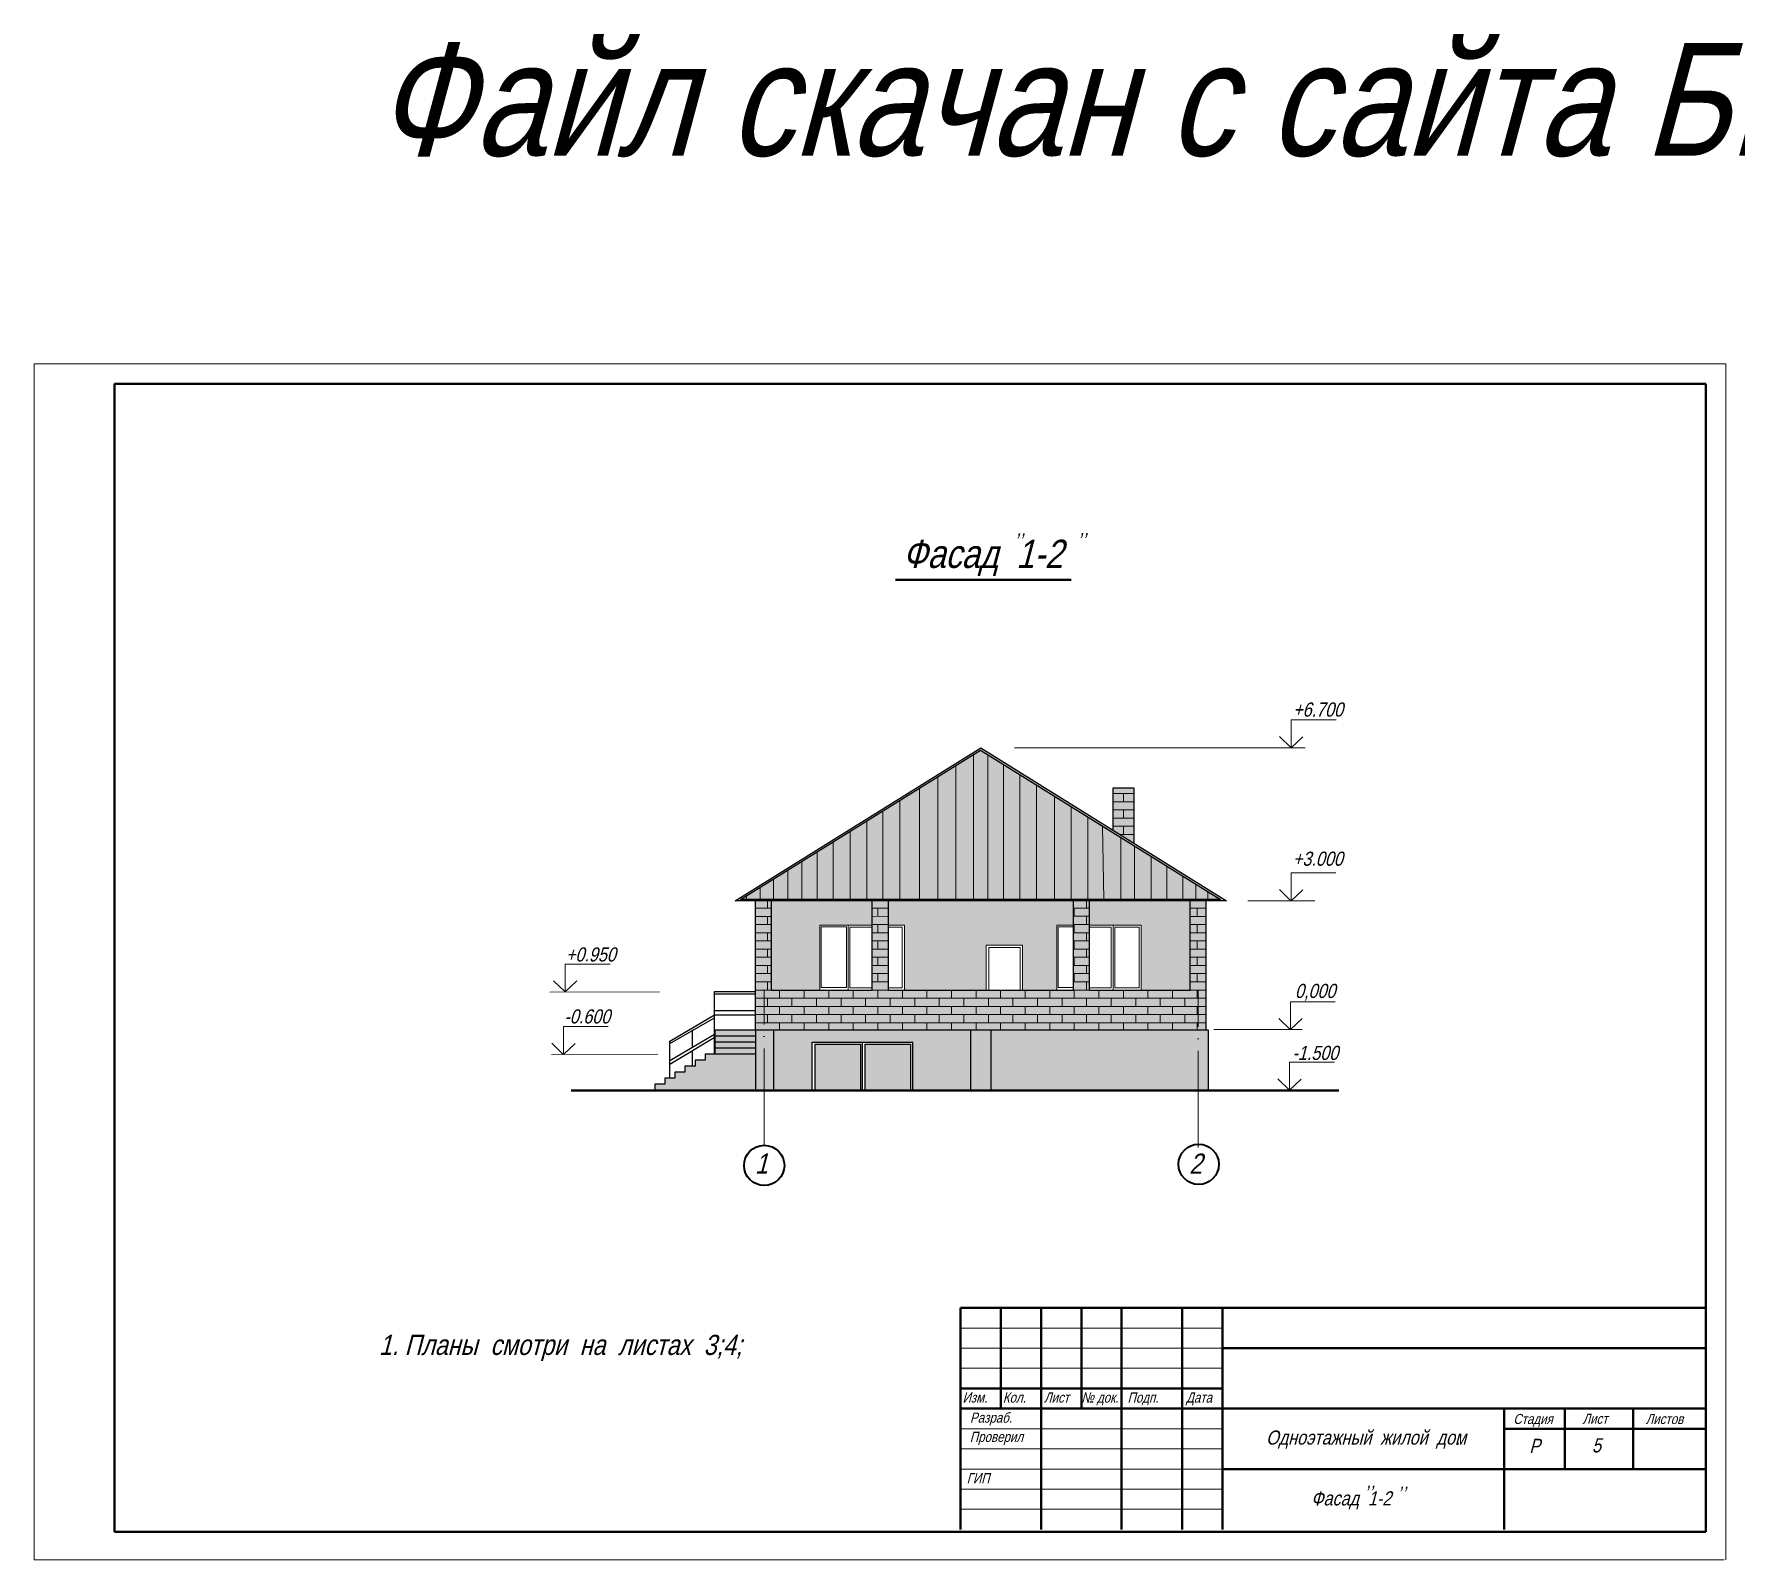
# Model space of a CAD drawing. Header units: millimetres. Extents: x -1570823 to -1042875, y 1331607 to 1425447.
# Drawn here: x -1272311 to -1230011, y 1387563 to 1425447 of the extents above; entities that cross this region are included whole.
import ezdxf

# ---------------------------------------------------------------- set-up
doc = ezdxf.new("R2010")
doc.units = ezdxf.units.MM
doc.linetypes.add('ACAD_ISO04W100', pattern=[30, 24, -3, 0, -3])
for name, color, linetype, lineweight in [('оси', 170, 'ACAD_ISO04W100', 15), ('Пр', 7, 'Continuous', 60), ('проект', 7, 'Continuous', 50), ('Разм.', 7, 'Continuous', 15), ('размер', 7, 'Continuous', 15), ('тонкая', 7, 'Continuous', 15)]:
    doc.layers.add(name, color=color, linetype=linetype, lineweight=lineweight)
doc.layers.add('разм', color=7, linetype='Continuous')
doc.styles.get("Standard").update_dxf_attribs({"font": 'ARIALN.TTF', "oblique": 15, "height": 350})
pattern_1 = [(0, (59277.44, 69570.37), (0, 203.2254), []), (90, (59277.44, 69570.37), (-304.8, 203.2254), [203.2254, -203.2254])]

msp = doc.modelspace()

# ---------------------------------------------------------------- hatches: boundary and pattern name
at = {"layer": 'разм', "lineweight": 15, "ltscale": 25, "true_color": 0xf0f0f0}
msp.add_hatch(color=7, dxfattribs=at).paths.add_polyline_path([(-1248805.4, 1407724.8), (-1254901.9, 1403926.9), (-1242709, 1403926.9)])
at = {"layer": 'разм', "lineweight": 15, "ltscale": 25, "true_color": 0xffedb8}
msp.add_hatch(color=254, dxfattribs=at).paths.add_polyline_path([(-1244997.1, 1406727.6), (-1245531, 1406727.6), (-1245530, 1405684.3), (-1244997.1, 1405352.3)])
at = {"layer": 'разм', "lineweight": 15, "ltscale": 25}
h = msp.add_hatch(dxfattribs=at)
h.set_pattern_fill('AR-BRSTD', color=256, scale=3, style=0)
h.set_pattern_definition(pattern_1)
h.paths.add_polyline_path([(-1244997.1, 1406727.6), (-1245531, 1406727.6), (-1245530, 1405684.3), (-1244997.1, 1405352.3)])
at = {"layer": 'Разм.', "lineweight": 5, "ltscale": 50, "true_color": 0xffedb8}
for points in [[(-1248813.3, 1407670.3), (-1248813.3, 1407719.9), (-1251781.7, 1405870.6), (-1251781.7, 1405821)], [(-1248805.4, 1407724.8), (-1248813.3, 1407719.9), (-1248813.3, 1407671), (-1246272.2, 1406088), (-1246272.2, 1406146.6)], [(-1246272.2, 1406146.6), (-1246272.2, 1406088), (-1242854.8, 1403959.1), (-1244770.7, 1403959.1), (-1244770.7, 1403926.9), (-1242709, 1403926.9)], [(-1251781.7, 1405821), (-1251781.7, 1405870.6), (-1254901.9, 1403926.9), (-1251816.9, 1403926.9), (-1251816.9, 1403959.1), (-1254770.5, 1403959.1)], [(-1244770.7, 1403959.1), (-1247650.7, 1403959.1), (-1247650.7, 1403926.9), (-1244770.7, 1403926.9)]]:
    msp.add_hatch(color=254, dxfattribs=at).paths.add_polyline_path(points)
at = {"layer": 'Разм.', "lineweight": 5, "ltscale": 50, "true_color": 0xfff9e5}
h = msp.add_hatch(color=7, dxfattribs=at)
h.paths.add_polyline_path([(-1252801.9, 1403326.9), (-1251501.8, 1403326.9), (-1251501.9, 1403926.9), (-1254001.9, 1403926.9), (-1254001.9, 1401712.8), (-1252801.9, 1401712.8)])
h.paths.add_polyline_path([(-1246922.9, 1403326.9), (-1246509, 1403326.9), (-1246509, 1403926.9), (-1251101.9, 1403926.9), (-1251101.9, 1403326.9), (-1250701.9, 1403326.9), (-1250701.9, 1401712.8), (-1248672.9, 1401712.8), (-1248672.9, 1402826.9), (-1247772.9, 1402826.9), (-1247772.9, 1401712.8), (-1246922.9, 1401712.8)])
h.paths.add_polyline_path([(-1243609, 1403926.9), (-1246109, 1403926.9), (-1246109, 1403326.9), (-1245522.9, 1403326.9), (-1244822.9, 1403326.9), (-1244822.9, 1401712.8), (-1243609, 1401712.8)])
h.paths.add_polyline_path([(-1243168.7, 1404154.6), (-1243168.7, 1403959.1), (-1242854.8, 1403959.1)])
h.paths.add_polyline_path([(-1243168.7, 1404154.6), (-1243471, 1404343), (-1243471, 1403959.1), (-1243168.7, 1403959.1)])
h.paths.add_polyline_path([(-1243471, 1404343), (-1243787.8, 1404540.3), (-1243787.8, 1403959.1), (-1243471, 1403959.1)])
h.paths.add_polyline_path([(-1243787.8, 1404540.3), (-1244192.1, 1404792.1), (-1244192.1, 1403959.1), (-1243787.8, 1403959.1)])
h.paths.add_polyline_path([(-1244192.1, 1404792.1), (-1244574.4, 1405030.3), (-1244574.4, 1403959.1), (-1244192.1, 1403959.1)])
h.paths.add_polyline_path([(-1244574.4, 1405030.3), (-1244989.6, 1405288.9), (-1244989.6, 1403959.1), (-1244574.4, 1403959.1)])
h.paths.add_polyline_path([(-1244989.6, 1405288.9), (-1245328.2, 1405499.9), (-1245328.2, 1403959.1), (-1244989.6, 1403959.1)])
h.paths.add_polyline_path([(-1245328.2, 1405499.9), (-1245783.5, 1405783.6), (-1245754.7, 1403959.1), (-1245328.2, 1403959.1)])
h.paths.add_polyline_path([(-1245783.5, 1405783.6), (-1246147.6, 1406010.4), (-1246147.6, 1403959.1), (-1245754.7, 1403959.1)])
h.paths.add_polyline_path([(-1246147.6, 1406010.4), (-1246562.7, 1406269), (-1246562.7, 1403959.1), (-1246147.6, 1403959.1)])
h.paths.add_polyline_path([(-1246562.7, 1406269), (-1246977.8, 1406527.6), (-1246977.8, 1403959.1), (-1246562.7, 1403959.1)])
h.paths.add_polyline_path([(-1246977.8, 1406527.6), (-1247425.8, 1406806.6), (-1247425.8, 1403959.1), (-1246977.8, 1403959.1)])
h.paths.add_polyline_path([(-1247425.8, 1406806.6), (-1247840.9, 1407065.2), (-1247840.9, 1403959.1), (-1247425.8, 1403959.1)])
h.paths.add_polyline_path([(-1247840.9, 1407065.2), (-1248245.1, 1407317.1), (-1248245.1, 1403959.1), (-1247840.9, 1403959.1)])
h.paths.add_polyline_path([(-1248245.1, 1407317.1), (-1248635, 1407559.9), (-1248635, 1403959.1), (-1248245.1, 1403959.1)])
h.paths.add_polyline_path([(-1248635, 1407559.9), (-1248812.7, 1407670.6), (-1248990.3, 1407560), (-1248990.3, 1403959.1), (-1248635, 1403959.1)])
h.paths.add_polyline_path([(-1248990.3, 1407560), (-1249426.4, 1407288.3), (-1249426.4, 1403959.1), (-1248990.3, 1403959.1)])
h.paths.add_polyline_path([(-1249426.4, 1407288.3), (-1249877.5, 1407007.2), (-1249877.5, 1403959.1), (-1249426.4, 1403959.1)])
h.paths.add_polyline_path([(-1249877.5, 1407007.2), (-1250328.6, 1406726.2), (-1250328.6, 1403959.1), (-1249877.5, 1403959.1)])
h.paths.add_polyline_path([(-1250328.6, 1406726.2), (-1250814.4, 1406423.6), (-1250814.4, 1403959.1), (-1250328.6, 1403959.1)])
h.paths.add_polyline_path([(-1250814.4, 1406423.6), (-1251242.4, 1406157), (-1251242.4, 1403959.1), (-1250814.4, 1403959.1)])
h.paths.add_polyline_path([(-1251242.4, 1406157), (-1251635.7, 1405912), (-1251635.7, 1403959.1), (-1251242.4, 1403959.1)])
h.paths.add_polyline_path([(-1251635.7, 1405912), (-1252052.5, 1405652.3), (-1252052.5, 1403959.1), (-1251635.7, 1403959.1)])
h.paths.add_polyline_path([(-1252052.5, 1405652.3), (-1252468.5, 1405393.2), (-1252468.5, 1403959.1), (-1252052.5, 1403959.1)])
h.paths.add_polyline_path([(-1252468.5, 1405393.2), (-1252869, 1405143.6), (-1252871.8, 1403959.1), (-1252468.5, 1403959.1)])
h.paths.add_polyline_path([(-1252869, 1405143.6), (-1253250.4, 1404906.1), (-1253250.4, 1403959.1), (-1252871.8, 1403959.1)])
h.paths.add_polyline_path([(-1253250.4, 1404906.1), (-1253601.9, 1404687.1), (-1253601.9, 1403959.1), (-1253250.4, 1403959.1)])
h.paths.add_polyline_path([(-1253601.9, 1404687.1), (-1253956.5, 1404466.2), (-1253956.5, 1403959.1), (-1253601.9, 1403959.1)])
h.paths.add_polyline_path([(-1253956.5, 1404466.2), (-1254287.4, 1404260.1), (-1254287.4, 1403959.1), (-1253956.5, 1403959.1)])
h.paths.add_polyline_path([(-1254287.4, 1404260.1), (-1254622.2, 1404051.5), (-1254622.2, 1403959.1), (-1254287.4, 1403959.1)])
h.paths.add_polyline_path([(-1254622.2, 1404051.5), (-1254770.5, 1403959.1), (-1254622.2, 1403959.1)])
at = {"layer": 'Разм.', "ltscale": 25, "true_color": 0xffedb8}
msp.add_hatch(color=254, dxfattribs=at).paths.add_polyline_path([(-1243214.3, 1403926.9), (-1243609, 1403926.9), (-1243609, 1401712.8), (-1246109, 1401712.8), (-1246109, 1403926.9), (-1246509, 1403926.9), (-1246509, 1401712.8), (-1251101.9, 1401712.8), (-1251101.9, 1403926.9), (-1251501.9, 1403926.9), (-1251501.6, 1401712.8), (-1254001.9, 1401712.8), (-1254001.9, 1403926.9), (-1254401.9, 1403926.9), (-1254401.9, 1400724.8), (-1243209, 1400724.8)])
at = {"layer": 'Разм.', "ltscale": 25}
h = msp.add_hatch(dxfattribs=at)
h.set_pattern_fill('AR-BRSTD', color=256, scale=3, style=0)
h.set_pattern_definition(pattern_1)
h.paths.add_polyline_path([(-1243214.3, 1403926.9), (-1243609, 1403926.9), (-1243609, 1401712.8), (-1246109, 1401712.8), (-1246109, 1403926.9), (-1246509, 1403926.9), (-1246509, 1401712.8), (-1251101.9, 1401712.8), (-1251101.9, 1403926.9), (-1251501.9, 1403926.9), (-1251501.6, 1401712.8), (-1254001.9, 1401712.8), (-1254001.9, 1403926.9), (-1254401.9, 1403926.9), (-1254401.9, 1400724.8), (-1243209, 1400724.8)])
at = {"layer": 'Разм.', "lineweight": 5, "ltscale": 50, "true_color": 0xffedb8}
h = msp.add_hatch(color=254, dxfattribs=at)
h.paths.add_polyline_path([(-1247650.7, 1403959.1), (-1249730.8, 1403959.1), (-1249730.8, 1403926.9), (-1247650.7, 1403926.9)])
h.paths.add_polyline_path([(-1249730.8, 1403959.1), (-1251816.9, 1403959.1), (-1251816.9, 1403926.9), (-1249730.8, 1403926.9)])
at = {"layer": 'Разм.', "ltscale": 25}
h = msp.add_hatch(color=255, dxfattribs=at)
h.paths.add_polyline_path([(-1249059.2, 1400724.8), (-1253951.9, 1400724.8), (-1253951.6, 1399224.8), (-1252993.7, 1399224.8), (-1252993.7, 1400421.3), (-1250493.7, 1400421.3), (-1250493.7, 1399224.8), (-1249059.2, 1399224.8)])
h.paths.add_polyline_path([(-1248559.2, 1400724.8), (-1249059.2, 1400724.8), (-1249059.2, 1399224.8), (-1248559.2, 1399224.8)])
h.paths.add_polyline_path([(-1253951.9, 1400724.8), (-1254186.2, 1400724.8), (-1254185.5, 1399224.8), (-1253951.6, 1399224.8)])
h.paths.add_polyline_path([(-1254186.2, 1400724.8), (-1254401.9, 1400724.8), (-1254401.6, 1399224.8), (-1254185.5, 1399224.8)])
h.paths.add_polyline_path([(-1243409.3, 1400724.8), (-1248559.2, 1400724.8), (-1248559.2, 1399224.8), (-1243408.6, 1399224.8)])
h.paths.add_polyline_path([(-1254401.8, 1400125.3), (-1255651.9, 1400124.8), (-1255651.9, 1399974.8), (-1255901.9, 1399974.8), (-1255901.9, 1399824.8), (-1256151.9, 1399824.8), (-1256151.9, 1399674.8), (-1256401.9, 1399674.8), (-1256401.9, 1399524.8), (-1256651.9, 1399524.8), (-1256651.9, 1399374.8), (-1256901.9, 1399374.8), (-1256901.9, 1399224.8), (-1254401.6, 1399224.8)])
h = msp.add_hatch(color=255, dxfattribs=at)
h.paths.add_polyline_path([(-1254401.9, 1400724.8), (-1255401.9, 1400724.8), (-1255401.9, 1400574.8), (-1254401.8, 1400574.8)])
h.paths.add_polyline_path([(-1254401.8, 1400574.8), (-1255401.9, 1400574.8), (-1255401.9, 1400424.8), (-1254401.8, 1400424.8)])
h.paths.add_polyline_path([(-1254401.8, 1400424.8), (-1255401.9, 1400424.8), (-1255401.9, 1400274.8), (-1254401.8, 1400274.8)])
h.paths.add_polyline_path([(-1254401.8, 1400274.8), (-1255401.9, 1400274.8), (-1255401.9, 1400124.9), (-1254401.8, 1400125.3)])
msp.add_hatch(color=255, dxfattribs=at).paths.add_polyline_path([(-1243159.3, 1400724.8), (-1243409.3, 1400724.8), (-1243408.6, 1399224.8), (-1243159.3, 1399224.8)])
at = {"layer": 'Разм.', "ltscale": 25, "true_color": 0x448866}
h = msp.add_hatch(color=117, dxfattribs=at)
h.paths.add_polyline_path([(-1251793.7, 1400367.9), (-1252929.6, 1400367.9), (-1252929.6, 1399224.8), (-1251793.7, 1399224.8)])
h.paths.add_polyline_path([(-1250550, 1400367.9), (-1251685.9, 1400367.9), (-1251685.9, 1399224.8), (-1250550, 1399224.8)])

# ---------------------------------------------------------------- linework, layer by layer
at = {"lineweight": 0}
for p, q in [((-1249310.5, 1393320.2), (-1242810.5, 1393320.2)), ((-1249310.5, 1393320.2), (-1242810.5, 1393320.2)), ((-1249310.5, 1392820.2), (-1242810.5, 1392820.2)), ((-1249310.5, 1392820.2), (-1242810.5, 1392820.2)), ((-1249310.5, 1392320.2), (-1242810.5, 1392320.2)), ((-1249310.5, 1392320.2), (-1242810.5, 1392320.2)), ((-1249310.5, 1390820.2), (-1242810.5, 1390820.2)), ((-1249310.5, 1390820.2), (-1242810.5, 1390820.2)), ((-1249310.5, 1390320.2), (-1242810.5, 1390320.2)), ((-1249310.5, 1390320.2), (-1242810.5, 1390320.2)), ((-1249310.5, 1389820.2), (-1242810.5, 1389820.2)), ((-1249310.5, 1389820.2), (-1242810.5, 1389820.2)), ((-1249310.5, 1389320.2), (-1242810.5, 1389320.2)), ((-1249310.5, 1389320.2), (-1242810.5, 1389320.2)), ((-1249310.5, 1388820.2), (-1242810.5, 1388820.2)), ((-1249310.5, 1388820.2), (-1242810.5, 1388820.2))]:
    msp.add_line(p, q, dxfattribs=at)
at = {"lineweight": 15}
msp.add_line((-1246826.2, 1387562.8), (-1272310.5, 1387562.8), dxfattribs=at)
msp.add_line((-1246826.2, 1387562.8), (-1272310.5, 1387562.8), dxfattribs=at)
at = {"layer": 'оси', "lineweight": 15, "ltscale": 100}
for p, q in [((-1254184.8, 1397857.9), (-1254186.7, 1401706.1)), ((-1243407.9, 1397799.9), (-1243409.8, 1401691.9))]:
    msp.add_line(p, q, dxfattribs=at)
at = {"layer": 'Пр', "lineweight": 40}
for centre in [(-1254184.8, 1397357.9), (-1243399.2, 1397385.1)]:
    msp.add_circle(centre, 500, dxfattribs=at)
at = {"layer": 'проект'}
for p, q in [((-1270310.5, 1388262.8), (-1270310.5, 1416762.8)), ((-1230810.5, 1416762.8), (-1270310.5, 1416762.8)), ((-1270310.5, 1388262.8), (-1270310.5, 1416762.8)), ((-1230810.5, 1416762.8), (-1270310.5, 1416762.8)), ((-1230810.5, 1416762.8), (-1230810.5, 1388262.8)), ((-1230810.5, 1416762.8), (-1230810.5, 1388262.8)), ((-1249310.5, 1388320.2), (-1249310.5, 1393820.2)), ((-1249310.5, 1393820.2), (-1230810.5, 1393820.2)), ((-1249310.5, 1388320.2), (-1249310.5, 1393820.2)), ((-1248310.5, 1391320.2), (-1248310.5, 1393820.2)), ((-1248310.5, 1391320.2), (-1248310.5, 1393820.2)), ((-1247310.5, 1388320.2), (-1247310.5, 1393820.2)), ((-1247310.5, 1388320.2), (-1247310.5, 1393820.2)), ((-1246310.5, 1391320.2), (-1246310.5, 1393820.2)), ((-1246310.5, 1391320.2), (-1246310.5, 1393820.2)), ((-1245310.5, 1388320.2), (-1245310.5, 1393820.2)), ((-1245310.5, 1388320.2), (-1245310.5, 1393820.2)), ((-1243810.5, 1388320.2), (-1243810.5, 1393820.2)), ((-1243810.5, 1388320.2), (-1243810.5, 1393820.2)), ((-1242810.5, 1388320.2), (-1242810.5, 1393820.2)), ((-1242810.5, 1388320.2), (-1242810.5, 1393820.2)), ((-1242810.5, 1392820.2), (-1230810.5, 1392820.2)), ((-1242810.5, 1392820.2), (-1230810.5, 1392820.2)), ((-1249310.5, 1391820.2), (-1242810.5, 1391820.2)), ((-1249310.5, 1391820.2), (-1242810.5, 1391820.2)), ((-1249310.5, 1391320.2), (-1242810.5, 1391320.2)), ((-1249310.5, 1391320.2), (-1242810.5, 1391320.2)), ((-1242810.5, 1391320.2), (-1230810.5, 1391320.2)), ((-1242810.5, 1391320.2), (-1230810.5, 1391320.2)), ((-1235810.5, 1388320.2), (-1235810.5, 1391320.2)), ((-1235810.5, 1388320.2), (-1235810.5, 1391320.2)), ((-1234310.5, 1389820.2), (-1234310.5, 1391320.2)), ((-1234310.5, 1389820.2), (-1234310.5, 1391320.2)), ((-1232610.5, 1389820.2), (-1232610.5, 1391320.2)), ((-1232610.5, 1389820.2), (-1232610.5, 1391320.2)), ((-1235810.5, 1390820.2), (-1230810.5, 1390820.2)), ((-1235810.5, 1390820.2), (-1230810.5, 1390820.2)), ((-1242810.5, 1389820.2), (-1230810.5, 1389820.2)), ((-1242810.5, 1389820.2), (-1230810.5, 1389820.2)), ((-1230810.5, 1388262.8), (-1270310.5, 1388262.8)), ((-1230810.5, 1388262.8), (-1270310.5, 1388262.8))]:
    msp.add_line(p, q, dxfattribs=at)
at = {"layer": 'проект', "ltscale": 25}
for p, q in [((-1250924.3, 1411899.1), (-1246562, 1411899.1)), ((-1258973.2, 1399221.4), (-1239919.7, 1399221.4)), ((-1256911.3, 1399224.8), (-1256911.3, 1399224.8))]:
    msp.add_line(p, q, dxfattribs=at)
at = {"layer": 'проект', "lineweight": 30, "ltscale": 25}
for p, q in [((-1254901.9, 1403926.9), (-1248805.4, 1407724.8)), ((-1248805.4, 1407724.8), (-1242709, 1403926.9)), ((-1248812.7, 1407670.6), (-1242854.8, 1403959.1)), ((-1244996.5, 1406727.6), (-1245531, 1406727.6)), ((-1245531, 1406727.6), (-1245530, 1405684.3)), ((-1244997.1, 1405352.3), (-1244997.1, 1406727.6)), ((-1242709, 1403926.9), (-1254901.9, 1403926.9)), ((-1242854.8, 1403959.1), (-1254770.5, 1403959.1)), ((-1254401.9, 1400724.8), (-1254401.9, 1403926.9)), ((-1254001.9, 1401712.8), (-1254001.9, 1403926.9)), ((-1251501.6, 1401712.8), (-1251501.9, 1403926.9)), ((-1251101.9, 1401712.8), (-1251101.9, 1403926.9)), ((-1246509, 1401712.8), (-1246509, 1403926.9)), ((-1246109, 1401712.8), (-1246109, 1403926.9)), ((-1243609, 1401712.8), (-1243609, 1403926.9)), ((-1243209, 1400724.8), (-1243214.3, 1403926.9)), ((-1254001.9, 1401712.8), (-1251501.6, 1401712.8)), ((-1251101.9, 1401712.8), (-1246509, 1401712.8)), ((-1246109, 1401712.8), (-1243609, 1401712.8)), ((-1255401.9, 1400724.8), (-1243159.3, 1400724.8)), ((-1255401.9, 1400124.8), (-1255401.9, 1400724.8)), ((-1255401.9, 1400574.8), (-1254401.7, 1400574.8)), ((-1254401.9, 1400724.8), (-1254401.6, 1399224.8)), ((-1253951.9, 1400724.8), (-1253951.6, 1399224.8)), ((-1249059.2, 1400724.8), (-1249059.2, 1399224.8)), ((-1248559.2, 1400724.8), (-1248559.2, 1399224.8)), ((-1243159.3, 1400724.8), (-1243159.3, 1399224.8)), ((-1255651.9, 1400124.8), (-1254401.6, 1400125.3)), ((-1255651.9, 1400124.8), (-1255651.9, 1399974.8)), ((-1255401.9, 1400424.8), (-1254401.7, 1400424.8)), ((-1255401.9, 1400274.8), (-1254401.7, 1400274.8)), ((-1252993.7, 1399224.8), (-1252993.7, 1400421.3)), ((-1252993.7, 1400421.3), (-1250493.7, 1400421.3)), ((-1251743.7, 1399224.8), (-1251743.7, 1400421.3)), ((-1250493.7, 1399224.8), (-1250493.7, 1400421.3)), ((-1255901.9, 1399824.8), (-1256151.9, 1399824.8)), ((-1256151.9, 1399824.8), (-1256151.9, 1399674.8)), ((-1255651.9, 1399974.8), (-1255901.9, 1399974.8)), ((-1255901.9, 1399974.8), (-1255901.9, 1399824.8)), ((-1256651.9, 1399374.8), (-1256901.9, 1399374.8)), ((-1256901.9, 1399374.8), (-1256901.9, 1399224.8)), ((-1256401.9, 1399524.8), (-1256651.9, 1399524.8)), ((-1256651.9, 1399524.8), (-1256651.9, 1399374.8)), ((-1256151.9, 1399674.8), (-1256401.9, 1399674.8)), ((-1256401.9, 1399674.8), (-1256401.9, 1399524.8))]:
    msp.add_line(p, q, dxfattribs=at)
at = {"layer": 'проект', "lineweight": 25, "ltscale": 25}
for p, q in [((-1255422.5, 1400124.9), (-1255422.6, 1401674.8)), ((-1255422.6, 1401674.8), (-1254401.9, 1401674.8)), ((-1255422.6, 1401615.3), (-1254401.9, 1401615.3)), ((-1256526.9, 1400446.8), (-1255422.6, 1401093.5)), ((-1256526.9, 1400382.7), (-1255422.6, 1401026.1)), ((-1255422.6, 1401200.1), (-1254401.9, 1401200.1)), ((-1255422.6, 1401093.5), (-1254401.9, 1401093.5)), ((-1256526.9, 1399964), (-1255422.6, 1400616)), ((-1256526.9, 1399873.8), (-1255425.6, 1400534.6)), ((-1255962.8, 1400307.7), (-1255963.6, 1400720.6)), ((-1256526.9, 1399524.8), (-1256526.9, 1400446.8)), ((-1255963.6, 1399824.8), (-1255963.6, 1400211.8)), ((-1252929.6, 1400367.9), (-1251793.7, 1400367.9)), ((-1252929.6, 1400367.9), (-1252929.6, 1399224.8)), ((-1251793.7, 1400367.9), (-1251793.7, 1399224.8)), ((-1251685.9, 1400367.9), (-1250550, 1400367.9)), ((-1251685.9, 1400367.9), (-1251685.9, 1399224.8)), ((-1250550, 1400367.9), (-1250550, 1399224.8))]:
    msp.add_line(p, q, dxfattribs=at)
at = {"layer": 'Разм.'}
for p, q in [((-1241103.1, 1408420.7), (-1241103.1, 1407722.4)), ((-1241102.1, 1408420.7), (-1239989.1, 1408420.7)), ((-1241105.1, 1404622.4), (-1241105.1, 1403924.1)), ((-1241104, 1404622.4), (-1239991, 1404622.4)), ((-1259126.7, 1402358.6), (-1259126.7, 1401660.3)), ((-1259125.6, 1402358.6), (-1258012.6, 1402358.6)), ((-1241121.6, 1401423.3), (-1241121.6, 1400725)), ((-1241120.6, 1401423.3), (-1240007.6, 1401423.3)), ((-1259169.2, 1400806.5), (-1259169.2, 1400108.2)), ((-1259168.1, 1400806.5), (-1258055.1, 1400806.5)), ((-1241144.4, 1399919.7), (-1241144.4, 1399221.4)), ((-1241143.4, 1399919.7), (-1240030.4, 1399919.7))]:
    msp.add_line(p, q, dxfattribs=at)
at = {"layer": 'Разм.', "lineweight": 5, "ltscale": 25}
for p, q in [((-1247966.9, 1407725.9), (-1240755.6, 1407725.9)), ((-1242174.2, 1403927.6), (-1240517.9, 1403927.6)), ((-1256784.7, 1401667.1), (-1259506, 1401659.2)), ((-1243019.2, 1400728.4), (-1240827.9, 1400728.4)), ((-1259464, 1400110.7), (-1256827.6, 1400119))]:
    msp.add_line(p, q, dxfattribs=at)
at = {"layer": 'Разм.', "lineweight": 30}
for p, q in [((-1241105.4, 1407725.9), (-1241390.3, 1408006.7)), ((-1241099.8, 1407725.8), (-1240809.5, 1408001)), ((-1241107.4, 1403927.6), (-1241392.2, 1404208.4)), ((-1241101.7, 1403927.5), (-1240811.5, 1404202.7)), ((-1259129, 1401663.8), (-1259413.8, 1401944.6)), ((-1259123.3, 1401663.7), (-1258833.1, 1401938.9)), ((-1241123.9, 1400728.5), (-1241408.8, 1401009.3)), ((-1241118.3, 1400728.4), (-1240828, 1401003.7)), ((-1259171.5, 1400111.7), (-1259456.3, 1400392.5)), ((-1259165.8, 1400111.6), (-1258875.6, 1400386.9)), ((-1241146.7, 1399224.9), (-1241431.6, 1399505.7)), ((-1241141.1, 1399224.8), (-1240850.8, 1399500.1))]:
    msp.add_line(p, q, dxfattribs=at)
at = {"layer": 'Разм.', "lineweight": 30, "ltscale": 50}
for p, q in [((-1254770.5, 1403959.1), (-1248812.7, 1407670.6)), ((-1243609, 1403926.9), (-1254001.9, 1403926.9))]:
    msp.add_line(p, q, dxfattribs=at)
at = {"layer": 'Разм.', "lineweight": 5, "ltscale": 50}
for p, q in [((-1248990.3, 1407560), (-1248990.3, 1403959.1)), ((-1248635, 1407559.9), (-1248635, 1403959.1)), ((-1248245.1, 1407317.1), (-1248245.1, 1403959.1)), ((-1249877.5, 1407007.2), (-1249877.5, 1403959.1)), ((-1249426.4, 1407288.3), (-1249426.4, 1403959.1)), ((-1247840.9, 1407065.2), (-1247840.9, 1403959.1)), ((-1250328.6, 1406726.2), (-1250328.6, 1403959.1)), ((-1247425.8, 1406806.6), (-1247425.8, 1403959.1)), ((-1246977.8, 1406527.6), (-1246977.8, 1403959.1)), ((-1251242.4, 1406157), (-1251242.4, 1403959.1)), ((-1250814.4, 1406423.6), (-1250814.4, 1403959.1)), ((-1246562.7, 1406269), (-1246562.7, 1403959.1)), ((-1252052.5, 1405652.3), (-1252052.5, 1403959.1)), ((-1251635.7, 1405912), (-1251635.7, 1403959.1)), ((-1246147.6, 1406010.4), (-1246147.6, 1403959.1)), ((-1245783.5, 1405783.6), (-1245754.7, 1403959.1)), ((-1252468.5, 1405393.2), (-1252468.5, 1403959.1)), ((-1245328.2, 1405499.9), (-1245328.2, 1403959.1)), ((-1244989.6, 1405288.9), (-1244989.6, 1403959.1)), ((-1253250.4, 1404906.1), (-1253250.4, 1403959.1)), ((-1252869, 1405143.6), (-1252871.8, 1403959.1)), ((-1244574.4, 1405030.3), (-1244574.4, 1403959.1)), ((-1244192.1, 1404792.1), (-1244192.1, 1403959.1)), ((-1253956.5, 1404466.2), (-1253956.5, 1403959.1)), ((-1253601.9, 1404687.1), (-1253601.9, 1403959.1)), ((-1243787.8, 1404540.3), (-1243787.8, 1403959.1)), ((-1243471, 1404343), (-1243471, 1403959.1)), ((-1254622.2, 1404051.5), (-1254622.2, 1403959.1)), ((-1254287.4, 1404260.1), (-1254287.4, 1403959.1)), ((-1243168.7, 1404154.6), (-1243168.7, 1403959.1))]:
    msp.add_line(p, q, dxfattribs=at)
at = {"layer": 'Разм.', "ltscale": 50}
for p, q in [((-1254401.9, 1403926.9), (-1252801.9, 1403926.9)), ((-1252801.9, 1403326.9), (-1252801.9, 1401712.8)), ((-1252801.9, 1403326.9), (-1251501.8, 1403326.9)), ((-1252767.5, 1401771.1), (-1252767.5, 1403279.6)), ((-1252767.5, 1403278.2), (-1252140.3, 1403278.2)), ((-1252140.3, 1403278.2), (-1252140.3, 1401771.1)), ((-1252101.9, 1403326.9), (-1252101.9, 1401712.8)), ((-1251501.8, 1403274.5), (-1252062.3, 1403274.5)), ((-1252062.3, 1403274.5), (-1252062.3, 1401770.5)), ((-1251101.9, 1403326.9), (-1250701.9, 1403326.9)), ((-1251101.9, 1403273.7), (-1250756, 1403273.7)), ((-1250756, 1403273.7), (-1250756, 1401766.6)), ((-1250701.9, 1403326.9), (-1250701.9, 1401712.8)), ((-1246922.9, 1403326.9), (-1246922.9, 1401712.8)), ((-1246922.9, 1403326.9), (-1246505.2, 1403326.9)), ((-1246888.6, 1401771.1), (-1246888.6, 1403279.6)), ((-1246888.6, 1403278.2), (-1246509, 1403278.2)), ((-1246115.5, 1403326.9), (-1245522.9, 1403326.9)), ((-1245571.5, 1403274.5), (-1246109, 1403274.5)), ((-1245571.5, 1403274.5), (-1245571.5, 1401768.4)), ((-1244822.9, 1403326.9), (-1245522.9, 1403326.9)), ((-1245522.9, 1403326.9), (-1245522.9, 1401712.8)), ((-1245477.3, 1403273.7), (-1244877.1, 1403273.7)), ((-1245477.3, 1403273.7), (-1245477.3, 1401767)), ((-1245223, 1403326.9), (-1244822.9, 1403326.9)), ((-1244877.1, 1403273.7), (-1244877.1, 1401766.6)), ((-1244822.9, 1403326.9), (-1244822.9, 1401712.8)), ((-1247772.9, 1402826.9), (-1248672.9, 1402826.9)), ((-1248672.9, 1402826.9), (-1248672.9, 1401712.8)), ((-1248607.9, 1402766.4), (-1247826.6, 1402766.4)), ((-1248607.9, 1402766.4), (-1248607.9, 1401712.8)), ((-1247826.6, 1402766.4), (-1247826.6, 1401712.8)), ((-1247772.9, 1402826.9), (-1247772.9, 1401712.8)), ((-1252140.3, 1401771.1), (-1252767.5, 1401771.1)), ((-1252062.3, 1401770.5), (-1251501.6, 1401770.5)), ((-1250756, 1401766.6), (-1251101.9, 1401766.6)), ((-1246509, 1401771.1), (-1246888.6, 1401771.1)), ((-1246109, 1401770.5), (-1245571.5, 1401768.4)), ((-1244877.1, 1401766.6), (-1245477.3, 1401766.6))]:
    msp.add_line(p, q, dxfattribs=at)
at = {"layer": 'размер'}
for p, q in [((-1272310.5, 1387562.8), (-1272310.5, 1417262.8)), ((-1230310.5, 1417262.8), (-1272310.5, 1417262.8)), ((-1272310.5, 1387562.8), (-1272310.5, 1417262.8)), ((-1230310.5, 1417262.8), (-1272310.5, 1417262.8)), ((-1230310.5, 1417262.8), (-1230310.5, 1387562.8)), ((-1230310.5, 1417262.8), (-1230310.5, 1387562.8)), ((-1272310.5, 1387762.8), (-1272310.5, 1416984.2)), ((-1272310.5, 1387762.8), (-1272310.5, 1416984.2)), ((-1230351.1, 1387562.8), (-1272310.5, 1387562.8)), ((-1230351.1, 1387562.8), (-1272310.5, 1387562.8))]:
    msp.add_line(p, q, dxfattribs=at)

# ---------------------------------------------------------------- texts
at = {"oblique": 15}
for s, p in [('Изм.', (-1249259.7, 1391470.5)), ('Изм.', (-1249259.7, 1391470.5)), ('Кол.', (-1248259.7, 1391470.5)), ('Кол.', (-1248259.7, 1391470.5)), ('Лист', (-1247238.2, 1391470.5)), ('Лист', (-1247238.2, 1391470.5)), ('№ док.', (-1246309.9, 1391470.5)), ('№ док.', (-1246309.9, 1391470.5)), ('Подп.', (-1245164.1, 1391470.5)), ('Подп.', (-1245164.1, 1391470.5)), ('Дата', (-1243710.5, 1391470.5)), ('Дата', (-1243710.5, 1391470.5)), ('Разраб.', (-1249074.8, 1390970.5)), ('Разраб.', (-1249074.8, 1390970.5)), ('Стадия', (-1235586.4, 1390937.3)), ('Стадия', (-1235586.4, 1390937.3)), ('Лист', (-1233869.4, 1390942.1)), ('Лист', (-1233869.4, 1390942.1)), ('Листов', (-1232301.1, 1390937.3)), ('Листов', (-1232301.1, 1390937.3))]:
    msp.add_text(s, height=250, dxfattribs=at).set_placement(p)
at = {"lineweight": 70, "oblique": 15}
msp.add_text('Проверил', height=250, dxfattribs=at).set_placement((-1249079.3, 1390493.9))
msp.add_text('Проверил', height=250, dxfattribs=at).set_placement((-1249079.3, 1390493.9))
at = {"layer": 'Пр', "lineweight": 15, "oblique": 15}
for s, p in [('1', (-1254413.9, 1397156.5)), ('2', (-1243632.5, 1397152.3))]:
    msp.add_text(s, height=500, dxfattribs=at).set_placement(p)
at = {"layer": 'проект', "lineweight": 15, "ltscale": 25, "oblique": 15}
msp.add_text('+6.700', height=350, dxfattribs=at).set_placement((-1241053.7, 1408501.4))
at = {"layer": 'проект', "lineweight": 5, "ltscale": 25, "oblique": 15}
msp.add_text('5', height=350, dxfattribs=at).set_placement((-1233634.2, 1390232.7))
at = {"layer": 'Разм.', "color": 1, "lineweight": 5, "ltscale": 25, "oblique": 15}
msp.add_text('Файл скачан с сайта БЕСПЛАТНЫЕ ПРОЕКТЫ ДОМОВ', height=2800, dxfattribs=at).set_placement((-1263852.3, 1422426.4))
at = {"layer": 'Разм.', "lineweight": 5, "ltscale": 25, "oblique": 15}
for s, height, p in [('Фасад  1-2', 700, (-1250746, 1412192.6)), ('+3.000', 350, (-1241059.3, 1404797.4)), ('+0.950', 350, (-1259106.8, 1402420.7)), ('0,000', 350, (-1241007.7, 1401515.1)), ('-0.600', 350, (-1259145.7, 1400881.9)), ('-1.500', 350, (-1241071.3, 1399976.6)), ('Фасад  1-2', 350, (-1240606.4, 1388916.3))]:
    msp.add_text(s, height=height, dxfattribs=at).set_placement(p)
at = {"layer": 'размер', "oblique": 15}
for s, height, p in [('Одноэтажный  жилой  дом', 350, (-1241724.6, 1390426.2)), ('Одноэтажный  жилой  дом', 350, (-1241724.6, 1390426.2)), ('.', 350, (-1237027.8, 1390419.8)), ('.', 350, (-1237027.8, 1390419.8)), ('Р', 350, (-1235190, 1390220.1)), ('Р', 350, (-1235190, 1390220.1)), ('ГИП', 250, (-1249155.3, 1389467.6)), ('ГИП', 250, (-1249155.3, 1389467.6))]:
    msp.add_text(s, height=height, dxfattribs=at).set_placement(p)
at = {"layer": 'тонкая', "lineweight": 9, "oblique": 15}
for p in [(-1247916.1, 1412995.6), (-1246350.5, 1413002.8), (-1239232.4, 1389355.7), (-1238409.9, 1389329.7)]:
    msp.add_text(',,', height=350, dxfattribs=at).set_placement(p)
at = {"layer": 'тонкая', "oblique": 15}
msp.add_text('1. Планы  смотри  на  листах  3;4;', height=500, dxfattribs=at).set_placement((-1263749.2, 1392651.7))

doc.saveas('drawing.dxf')
